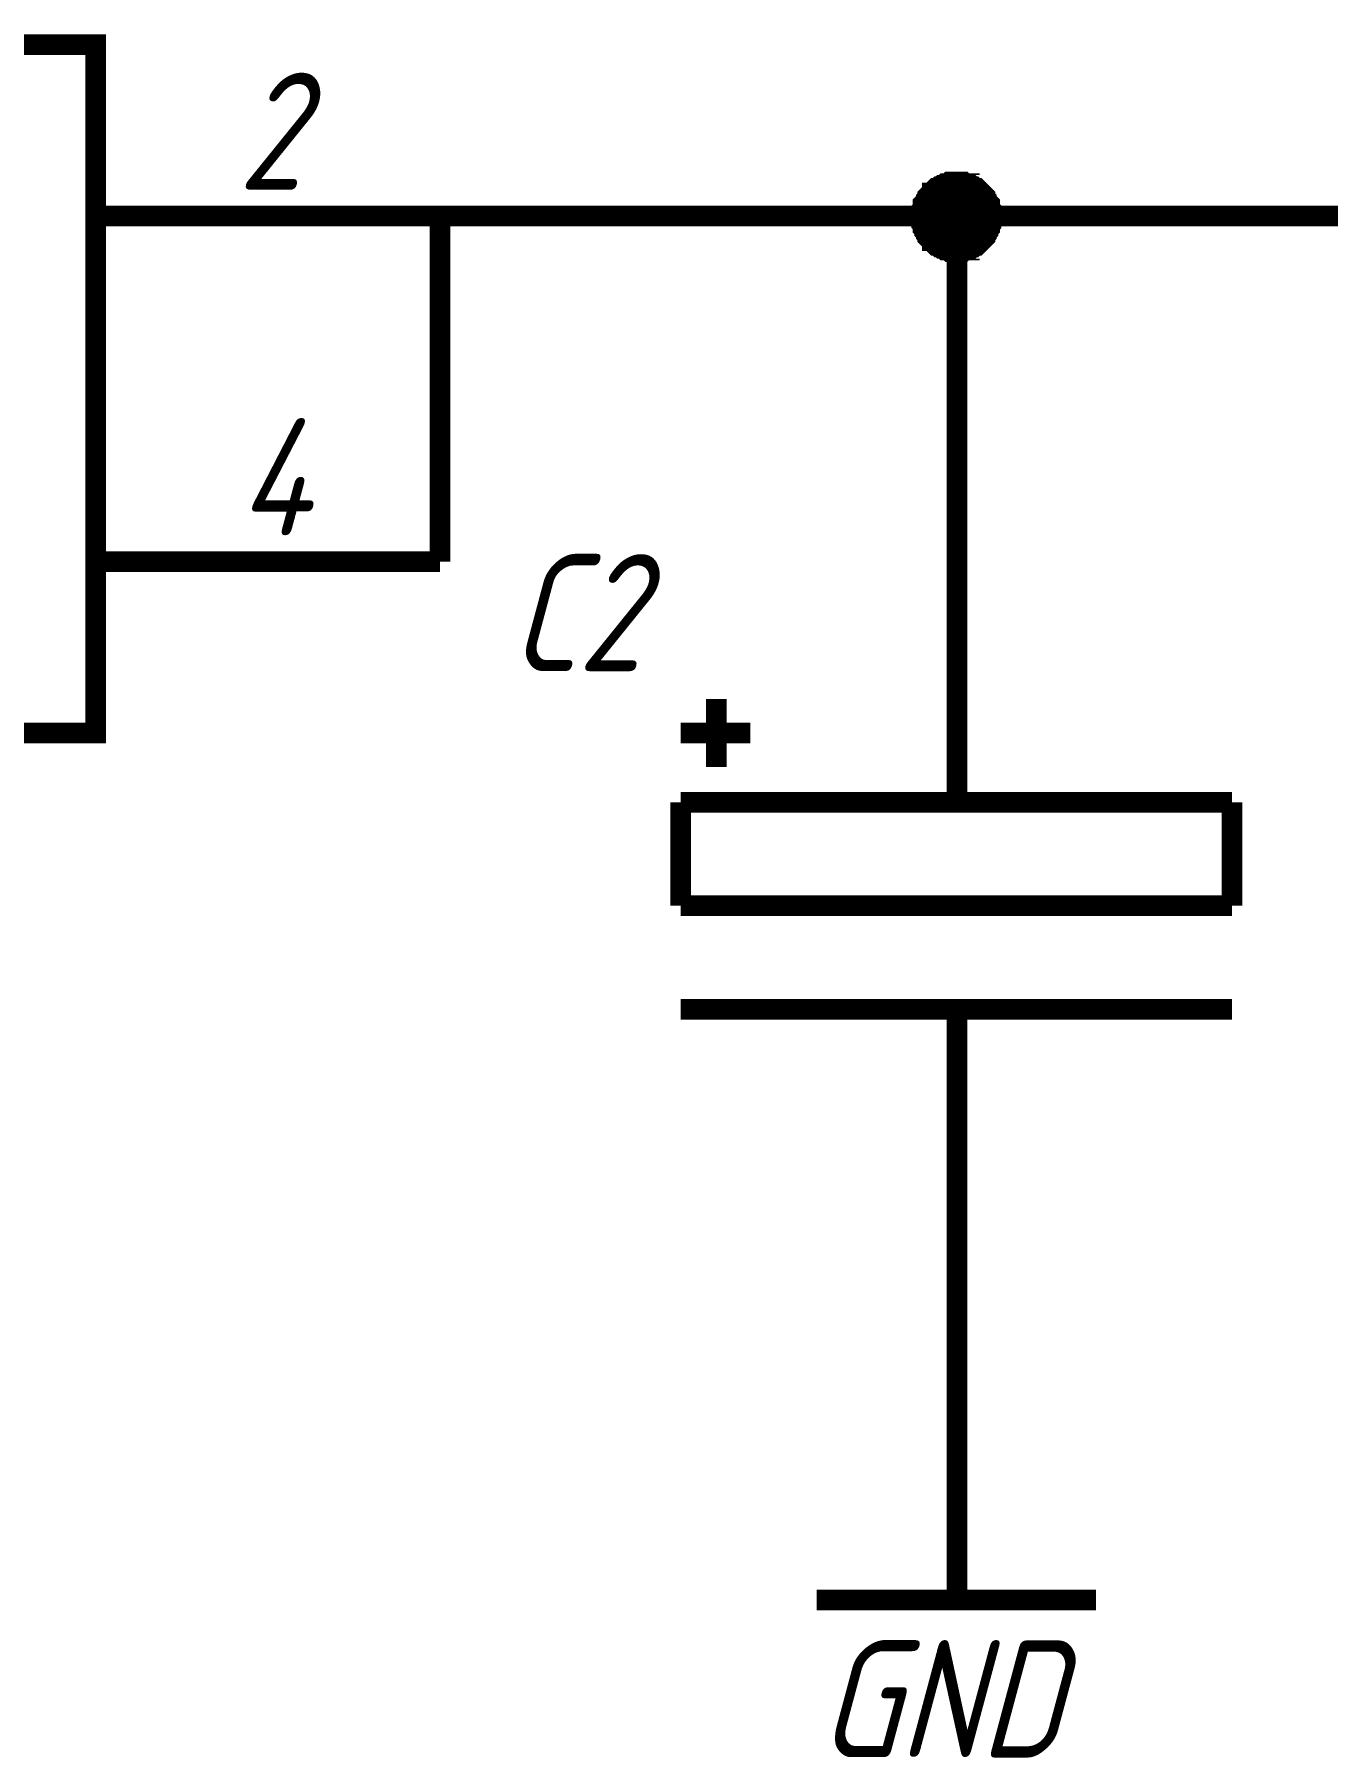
# Model space of a CAD drawing. Header units: millimetres. Extents: x 0 to 841, y 0 to 594.
# Drawn here: x 110.13 to 128.89, y 52.14 to 77.15 of the extents above; entities that cross this region are included whole.
import ezdxf

# ---------------------------------------------------------------- set-up
doc = ezdxf.new("R2010")
doc.units = ezdxf.units.MM
doc.layers.add('Sheet', color=255, linetype='Continuous')
doc.styles.get("Standard").update_dxf_attribs({"font": '', "oblique": 15})
doc.styles.get('Standard').set_extended_font_data('GOST type A')

msp = doc.modelspace()

# ---------------------------------------------------------------- linework, layer by layer
at = {"layer": 'Sheet', "color": 18, "true_color": 0x000000, "const_width": 0.3}
msp.add_lwpolyline([(88.504, 77.005), (111.016, 77.005), (111.016, 67.015), (88.504, 67.015), (88.504, 77.005)], close=True, dxfattribs=at)
for points in [[(123.001, 74.519), (123.001, 74.541), (123.001, 74.564), (123.001, 74.586), (123.001, 74.608), (123.023, 74.631), (123.023, 74.653), (123.023, 74.698), (123.045, 74.72), (123.045, 74.72), (123.068, 74.743), (123.068, 74.765), (123.09, 74.788), (123.09, 74.81), (123.113, 74.832), (123.135, 74.855), (123.157, 74.855), (123.157, 74.877), (123.18, 74.9), (123.202, 74.922), (123.225, 74.922), (123.247, 74.944), (123.269, 74.944), (123.292, 74.967), (123.314, 74.967), (123.337, 74.989), (123.359, 74.989), (123.381, 74.989), (123.404, 75.012), (123.426, 75.012), (123.471, 75.012), (123.493, 75.012), (123.516, 75.012)], [(123.001, 74.519), (123.001, 74.541), (123.001, 74.564), (123.001, 74.586), (123.001, 74.608), (123.023, 74.631), (123.023, 74.653), (123.023, 74.698), (123.045, 74.72), (123.045, 74.72), (123.068, 74.743), (123.068, 74.765), (123.09, 74.788), (123.09, 74.81), (123.113, 74.832), (123.135, 74.855), (123.157, 74.855), (123.157, 74.877), (123.18, 74.9), (123.202, 74.922), (123.225, 74.922), (123.247, 74.944), (123.269, 74.944), (123.292, 74.967), (123.314, 74.967), (123.337, 74.989), (123.359, 74.989), (123.381, 74.989), (123.404, 75.012), (123.426, 75.012), (123.471, 75.012), (123.493, 75.012), (123.516, 75.012)], [(123.001, 74.519), (123.001, 74.541), (123.001, 74.564), (123.001, 74.586), (123.001, 74.608), (123.023, 74.631), (123.023, 74.653), (123.023, 74.698), (123.045, 74.72), (123.045, 74.72), (123.068, 74.743), (123.068, 74.765), (123.09, 74.788), (123.09, 74.81), (123.113, 74.832), (123.135, 74.855), (123.157, 74.855), (123.157, 74.877), (123.18, 74.9), (123.202, 74.922), (123.225, 74.922), (123.247, 74.944), (123.269, 74.944), (123.292, 74.967), (123.314, 74.967), (123.337, 74.989), (123.359, 74.989), (123.381, 74.989), (123.404, 75.012), (123.426, 75.012), (123.471, 75.012), (123.493, 75.012), (123.516, 75.012)], [(123.001, 74.519), (123.001, 74.541), (123.001, 74.564), (123.001, 74.586), (123.001, 74.608), (123.023, 74.631), (123.023, 74.653), (123.023, 74.698), (123.045, 74.72), (123.045, 74.72), (123.068, 74.743), (123.068, 74.765), (123.09, 74.788), (123.09, 74.81), (123.113, 74.832), (123.135, 74.855), (123.157, 74.855), (123.157, 74.877), (123.18, 74.9), (123.202, 74.922), (123.225, 74.922), (123.247, 74.944), (123.269, 74.944), (123.292, 74.967), (123.314, 74.967), (123.337, 74.989), (123.359, 74.989), (123.381, 74.989), (123.404, 75.012), (123.426, 75.012), (123.471, 75.012), (123.493, 75.012), (123.516, 75.012)], [(123.001, 74.519), (123.001, 74.541), (123.001, 74.564), (123.001, 74.586), (123.001, 74.608), (123.023, 74.631), (123.023, 74.653), (123.023, 74.698), (123.045, 74.72), (123.045, 74.72), (123.068, 74.743), (123.068, 74.765), (123.09, 74.788), (123.09, 74.81), (123.113, 74.832), (123.135, 74.855), (123.157, 74.855), (123.157, 74.877), (123.18, 74.9), (123.202, 74.922), (123.225, 74.922), (123.247, 74.944), (123.269, 74.944), (123.292, 74.967), (123.314, 74.967), (123.337, 74.989), (123.359, 74.989), (123.381, 74.989), (123.404, 75.012), (123.426, 75.012), (123.471, 75.012), (123.493, 75.012), (123.516, 75.012)], [(123.001, 74.519), (123.001, 74.541), (123.001, 74.564), (123.001, 74.586), (123.001, 74.608), (123.023, 74.631), (123.023, 74.653), (123.023, 74.698), (123.045, 74.72), (123.045, 74.72), (123.068, 74.743), (123.068, 74.765), (123.09, 74.788), (123.09, 74.81), (123.113, 74.832), (123.135, 74.855), (123.157, 74.855), (123.157, 74.877), (123.18, 74.9), (123.202, 74.922), (123.225, 74.922), (123.247, 74.944), (123.269, 74.944), (123.292, 74.967), (123.314, 74.967), (123.337, 74.989), (123.359, 74.989), (123.381, 74.989), (123.404, 75.012), (123.426, 75.012), (123.471, 75.012), (123.493, 75.012), (123.516, 75.012)], [(123.001, 74.519), (123.001, 74.541), (123.001, 74.564), (123.001, 74.586), (123.001, 74.608), (123.023, 74.631), (123.023, 74.653), (123.023, 74.698), (123.045, 74.72), (123.045, 74.72), (123.068, 74.743), (123.068, 74.765), (123.09, 74.788), (123.09, 74.81), (123.113, 74.832), (123.135, 74.855), (123.157, 74.855), (123.157, 74.877), (123.18, 74.9), (123.202, 74.922), (123.225, 74.922), (123.247, 74.944), (123.269, 74.944), (123.292, 74.967), (123.314, 74.967), (123.337, 74.989), (123.359, 74.989), (123.381, 74.989), (123.404, 75.012), (123.426, 75.012), (123.471, 75.012), (123.493, 75.012), (123.516, 75.012)], [(123.001, 74.519), (123.001, 74.541), (123.001, 74.564), (123.001, 74.586), (123.001, 74.608), (123.023, 74.631), (123.023, 74.653), (123.023, 74.698), (123.045, 74.72), (123.045, 74.72), (123.068, 74.743), (123.068, 74.765), (123.09, 74.788), (123.09, 74.81), (123.113, 74.832), (123.135, 74.855), (123.157, 74.855), (123.157, 74.877), (123.18, 74.9), (123.202, 74.922), (123.225, 74.922), (123.247, 74.944), (123.269, 74.944), (123.292, 74.967), (123.314, 74.967), (123.337, 74.989), (123.359, 74.989), (123.381, 74.989), (123.404, 75.012), (123.426, 75.012), (123.471, 75.012), (123.493, 75.012), (123.516, 75.012)], [(123.516, 75.012), (123.516, 75.012)], [(123.516, 75.012), (123.538, 75.012), (123.561, 75.012), (123.583, 75.012), (123.605, 75.012), (123.628, 74.989), (123.65, 74.989), (123.695, 74.989), (123.695, 74.967), (123.717, 74.967), (123.74, 74.944), (123.762, 74.944), (123.785, 74.922), (123.807, 74.922), (123.829, 74.9), (123.852, 74.877), (123.874, 74.855), (123.874, 74.855), (123.897, 74.832), (123.919, 74.81), (123.919, 74.788), (123.941, 74.765), (123.941, 74.743), (123.964, 74.72), (123.964, 74.72), (123.986, 74.698), (123.986, 74.653), (123.986, 74.631), (124.009, 74.608), (124.009, 74.586), (124.009, 74.564), (124.009, 74.541), (124.009, 74.519)], [(123.516, 75.012), (123.516, 75.012)], [(123.516, 75.012), (123.538, 75.012), (123.561, 75.012), (123.583, 75.012), (123.605, 75.012), (123.628, 74.989), (123.65, 74.989), (123.695, 74.989), (123.695, 74.967), (123.717, 74.967), (123.74, 74.944), (123.762, 74.944), (123.785, 74.922), (123.807, 74.922), (123.829, 74.9), (123.852, 74.877), (123.874, 74.855), (123.874, 74.855), (123.897, 74.832), (123.919, 74.81), (123.919, 74.788), (123.941, 74.765), (123.941, 74.743), (123.964, 74.72), (123.964, 74.72), (123.986, 74.698), (123.986, 74.653), (123.986, 74.631), (124.009, 74.608), (124.009, 74.586), (124.009, 74.564), (124.009, 74.541), (124.009, 74.519)], [(123.516, 75.012), (123.516, 75.012)], [(123.516, 75.012), (123.538, 75.012), (123.561, 75.012), (123.583, 75.012), (123.605, 75.012), (123.628, 74.989), (123.65, 74.989), (123.695, 74.989), (123.695, 74.967), (123.717, 74.967), (123.74, 74.944), (123.762, 74.944), (123.785, 74.922), (123.807, 74.922), (123.829, 74.9), (123.852, 74.877), (123.874, 74.855), (123.874, 74.855), (123.897, 74.832), (123.919, 74.81), (123.919, 74.788), (123.941, 74.765), (123.941, 74.743), (123.964, 74.72), (123.964, 74.72), (123.986, 74.698), (123.986, 74.653), (123.986, 74.631), (124.009, 74.608), (124.009, 74.586), (124.009, 74.564), (124.009, 74.541), (124.009, 74.519)], [(123.516, 75.012), (123.516, 75.012)], [(123.516, 75.012), (123.538, 75.012), (123.561, 75.012), (123.583, 75.012), (123.605, 75.012), (123.628, 74.989), (123.65, 74.989), (123.695, 74.989), (123.695, 74.967), (123.717, 74.967), (123.74, 74.944), (123.762, 74.944), (123.785, 74.922), (123.807, 74.922), (123.829, 74.9), (123.852, 74.877), (123.874, 74.855), (123.874, 74.855), (123.897, 74.832), (123.919, 74.81), (123.919, 74.788), (123.941, 74.765), (123.941, 74.743), (123.964, 74.72), (123.964, 74.72), (123.986, 74.698), (123.986, 74.653), (123.986, 74.631), (124.009, 74.608), (124.009, 74.586), (124.009, 74.564), (124.009, 74.541), (124.009, 74.519)], [(123.516, 75.012), (123.516, 75.012)], [(123.516, 75.012), (123.538, 75.012), (123.561, 75.012), (123.583, 75.012), (123.605, 75.012), (123.628, 74.989), (123.65, 74.989), (123.695, 74.989), (123.695, 74.967), (123.717, 74.967), (123.74, 74.944), (123.762, 74.944), (123.785, 74.922), (123.807, 74.922), (123.829, 74.9), (123.852, 74.877), (123.874, 74.855), (123.874, 74.855), (123.897, 74.832), (123.919, 74.81), (123.919, 74.788), (123.941, 74.765), (123.941, 74.743), (123.964, 74.72), (123.964, 74.72), (123.986, 74.698), (123.986, 74.653), (123.986, 74.631), (124.009, 74.608), (124.009, 74.586), (124.009, 74.564), (124.009, 74.541), (124.009, 74.519)], [(123.516, 75.012), (123.516, 75.012)], [(123.516, 75.012), (123.538, 75.012), (123.561, 75.012), (123.583, 75.012), (123.605, 75.012), (123.628, 74.989), (123.65, 74.989), (123.695, 74.989), (123.695, 74.967), (123.717, 74.967), (123.74, 74.944), (123.762, 74.944), (123.785, 74.922), (123.807, 74.922), (123.829, 74.9), (123.852, 74.877), (123.874, 74.855), (123.874, 74.855), (123.897, 74.832), (123.919, 74.81), (123.919, 74.788), (123.941, 74.765), (123.941, 74.743), (123.964, 74.72), (123.964, 74.72), (123.986, 74.698), (123.986, 74.653), (123.986, 74.631), (124.009, 74.608), (124.009, 74.586), (124.009, 74.564), (124.009, 74.541), (124.009, 74.519)], [(123.516, 75.012), (123.516, 75.012)], [(123.516, 75.012), (123.538, 75.012), (123.561, 75.012), (123.583, 75.012), (123.605, 75.012), (123.628, 74.989), (123.65, 74.989), (123.695, 74.989), (123.695, 74.967), (123.717, 74.967), (123.74, 74.944), (123.762, 74.944), (123.785, 74.922), (123.807, 74.922), (123.829, 74.9), (123.852, 74.877), (123.874, 74.855), (123.874, 74.855), (123.897, 74.832), (123.919, 74.81), (123.919, 74.788), (123.941, 74.765), (123.941, 74.743), (123.964, 74.72), (123.964, 74.72), (123.986, 74.698), (123.986, 74.653), (123.986, 74.631), (124.009, 74.608), (124.009, 74.586), (124.009, 74.564), (124.009, 74.541), (124.009, 74.519)], [(123.516, 75.012), (123.516, 75.012)], [(123.516, 75.012), (123.538, 75.012), (123.561, 75.012), (123.583, 75.012), (123.605, 75.012), (123.628, 74.989), (123.65, 74.989), (123.695, 74.989), (123.695, 74.967), (123.717, 74.967), (123.74, 74.944), (123.762, 74.944), (123.785, 74.922), (123.807, 74.922), (123.829, 74.9), (123.852, 74.877), (123.874, 74.855), (123.874, 74.855), (123.897, 74.832), (123.919, 74.81), (123.919, 74.788), (123.941, 74.765), (123.941, 74.743), (123.964, 74.72), (123.964, 74.72), (123.986, 74.698), (123.986, 74.653), (123.986, 74.631), (124.009, 74.608), (124.009, 74.586), (124.009, 74.564), (124.009, 74.541), (124.009, 74.519)], [(111.016, 74.519), (116.012, 74.519)], [(116.012, 69.502), (116.012, 69.502), (116.012, 74.519), (123.516, 74.519), (133.506, 74.519), (143.519, 74.519), (143.519, 69.502)], [(123.516, 74.004), (123.493, 74.004), (123.471, 74.004), (123.426, 74.004), (123.404, 74.004), (123.381, 74.026), (123.359, 74.026), (123.337, 74.026), (123.314, 74.048), (123.292, 74.048), (123.269, 74.071), (123.247, 74.071), (123.225, 74.093), (123.202, 74.093), (123.18, 74.116), (123.157, 74.138), (123.157, 74.16), (123.135, 74.16), (123.113, 74.183), (123.09, 74.205), (123.09, 74.228), (123.068, 74.25), (123.068, 74.272), (123.045, 74.295), (123.045, 74.317), (123.023, 74.34), (123.023, 74.362), (123.023, 74.384), (123.001, 74.407), (123.001, 74.429), (123.001, 74.474), (123.001, 74.496), (123.001, 74.519)], [(123.001, 74.519), (123.001, 74.519)], [(123.516, 74.004), (123.493, 74.004), (123.471, 74.004), (123.426, 74.004), (123.404, 74.004), (123.381, 74.026), (123.359, 74.026), (123.337, 74.026), (123.314, 74.048), (123.292, 74.048), (123.269, 74.071), (123.247, 74.071), (123.225, 74.093), (123.202, 74.093), (123.18, 74.116), (123.157, 74.138), (123.157, 74.16), (123.135, 74.16), (123.113, 74.183), (123.09, 74.205), (123.09, 74.228), (123.068, 74.25), (123.068, 74.272), (123.045, 74.295), (123.045, 74.317), (123.023, 74.34), (123.023, 74.362), (123.023, 74.384), (123.001, 74.407), (123.001, 74.429), (123.001, 74.474), (123.001, 74.496), (123.001, 74.519)], [(123.001, 74.519), (123.001, 74.519)], [(123.516, 74.004), (123.493, 74.004), (123.471, 74.004), (123.426, 74.004), (123.404, 74.004), (123.381, 74.026), (123.359, 74.026), (123.337, 74.026), (123.314, 74.048), (123.292, 74.048), (123.269, 74.071), (123.247, 74.071), (123.225, 74.093), (123.202, 74.093), (123.18, 74.116), (123.157, 74.138), (123.157, 74.16), (123.135, 74.16), (123.113, 74.183), (123.09, 74.205), (123.09, 74.228), (123.068, 74.25), (123.068, 74.272), (123.045, 74.295), (123.045, 74.317), (123.023, 74.34), (123.023, 74.362), (123.023, 74.384), (123.001, 74.407), (123.001, 74.429), (123.001, 74.474), (123.001, 74.496), (123.001, 74.519)], [(123.001, 74.519), (123.001, 74.519)], [(123.516, 74.004), (123.493, 74.004), (123.471, 74.004), (123.426, 74.004), (123.404, 74.004), (123.381, 74.026), (123.359, 74.026), (123.337, 74.026), (123.314, 74.048), (123.292, 74.048), (123.269, 74.071), (123.247, 74.071), (123.225, 74.093), (123.202, 74.093), (123.18, 74.116), (123.157, 74.138), (123.157, 74.16), (123.135, 74.16), (123.113, 74.183), (123.09, 74.205), (123.09, 74.228), (123.068, 74.25), (123.068, 74.272), (123.045, 74.295), (123.045, 74.317), (123.023, 74.34), (123.023, 74.362), (123.023, 74.384), (123.001, 74.407), (123.001, 74.429), (123.001, 74.474), (123.001, 74.496), (123.001, 74.519)], [(123.001, 74.519), (123.001, 74.519)], [(123.516, 74.004), (123.493, 74.004), (123.471, 74.004), (123.426, 74.004), (123.404, 74.004), (123.381, 74.026), (123.359, 74.026), (123.337, 74.026), (123.314, 74.048), (123.292, 74.048), (123.269, 74.071), (123.247, 74.071), (123.225, 74.093), (123.202, 74.093), (123.18, 74.116), (123.157, 74.138), (123.157, 74.16), (123.135, 74.16), (123.113, 74.183), (123.09, 74.205), (123.09, 74.228), (123.068, 74.25), (123.068, 74.272), (123.045, 74.295), (123.045, 74.317), (123.023, 74.34), (123.023, 74.362), (123.023, 74.384), (123.001, 74.407), (123.001, 74.429), (123.001, 74.474), (123.001, 74.496), (123.001, 74.519)], [(123.001, 74.519), (123.001, 74.519)], [(123.516, 74.004), (123.493, 74.004), (123.471, 74.004), (123.426, 74.004), (123.404, 74.004), (123.381, 74.026), (123.359, 74.026), (123.337, 74.026), (123.314, 74.048), (123.292, 74.048), (123.269, 74.071), (123.247, 74.071), (123.225, 74.093), (123.202, 74.093), (123.18, 74.116), (123.157, 74.138), (123.157, 74.16), (123.135, 74.16), (123.113, 74.183), (123.09, 74.205), (123.09, 74.228), (123.068, 74.25), (123.068, 74.272), (123.045, 74.295), (123.045, 74.317), (123.023, 74.34), (123.023, 74.362), (123.023, 74.384), (123.001, 74.407), (123.001, 74.429), (123.001, 74.474), (123.001, 74.496), (123.001, 74.519)], [(123.001, 74.519), (123.001, 74.519)], [(123.516, 74.004), (123.493, 74.004), (123.471, 74.004), (123.426, 74.004), (123.404, 74.004), (123.381, 74.026), (123.359, 74.026), (123.337, 74.026), (123.314, 74.048), (123.292, 74.048), (123.269, 74.071), (123.247, 74.071), (123.225, 74.093), (123.202, 74.093), (123.18, 74.116), (123.157, 74.138), (123.157, 74.16), (123.135, 74.16), (123.113, 74.183), (123.09, 74.205), (123.09, 74.228), (123.068, 74.25), (123.068, 74.272), (123.045, 74.295), (123.045, 74.317), (123.023, 74.34), (123.023, 74.362), (123.023, 74.384), (123.001, 74.407), (123.001, 74.429), (123.001, 74.474), (123.001, 74.496), (123.001, 74.519)], [(123.001, 74.519), (123.001, 74.519)], [(123.516, 74.004), (123.493, 74.004), (123.471, 74.004), (123.426, 74.004), (123.404, 74.004), (123.381, 74.026), (123.359, 74.026), (123.337, 74.026), (123.314, 74.048), (123.292, 74.048), (123.269, 74.071), (123.247, 74.071), (123.225, 74.093), (123.202, 74.093), (123.18, 74.116), (123.157, 74.138), (123.157, 74.16), (123.135, 74.16), (123.113, 74.183), (123.09, 74.205), (123.09, 74.228), (123.068, 74.25), (123.068, 74.272), (123.045, 74.295), (123.045, 74.317), (123.023, 74.34), (123.023, 74.362), (123.023, 74.384), (123.001, 74.407), (123.001, 74.429), (123.001, 74.474), (123.001, 74.496), (123.001, 74.519)], [(123.001, 74.519), (123.001, 74.519)], [(123.516, 69.502), (123.516, 74.519)], [(124.009, 74.519), (124.009, 74.496), (124.009, 74.474), (124.009, 74.429), (124.009, 74.407), (123.986, 74.384), (123.986, 74.362), (123.986, 74.34), (123.964, 74.317), (123.964, 74.295), (123.941, 74.272), (123.941, 74.25), (123.919, 74.228), (123.919, 74.205), (123.897, 74.183), (123.874, 74.16), (123.874, 74.16), (123.852, 74.138), (123.829, 74.116), (123.807, 74.093), (123.785, 74.093), (123.762, 74.071), (123.74, 74.071), (123.717, 74.048), (123.695, 74.048), (123.695, 74.026), (123.65, 74.026), (123.628, 74.026), (123.605, 74.004), (123.583, 74.004), (123.561, 74.004), (123.538, 74.004), (123.516, 74.004)], [(124.009, 74.519), (124.009, 74.496), (124.009, 74.474), (124.009, 74.429), (124.009, 74.407), (123.986, 74.384), (123.986, 74.362), (123.986, 74.34), (123.964, 74.317), (123.964, 74.295), (123.941, 74.272), (123.941, 74.25), (123.919, 74.228), (123.919, 74.205), (123.897, 74.183), (123.874, 74.16), (123.874, 74.16), (123.852, 74.138), (123.829, 74.116), (123.807, 74.093), (123.785, 74.093), (123.762, 74.071), (123.74, 74.071), (123.717, 74.048), (123.695, 74.048), (123.695, 74.026), (123.65, 74.026), (123.628, 74.026), (123.605, 74.004), (123.583, 74.004), (123.561, 74.004), (123.538, 74.004), (123.516, 74.004)], [(124.009, 74.519), (124.009, 74.496), (124.009, 74.474), (124.009, 74.429), (124.009, 74.407), (123.986, 74.384), (123.986, 74.362), (123.986, 74.34), (123.964, 74.317), (123.964, 74.295), (123.941, 74.272), (123.941, 74.25), (123.919, 74.228), (123.919, 74.205), (123.897, 74.183), (123.874, 74.16), (123.874, 74.16), (123.852, 74.138), (123.829, 74.116), (123.807, 74.093), (123.785, 74.093), (123.762, 74.071), (123.74, 74.071), (123.717, 74.048), (123.695, 74.048), (123.695, 74.026), (123.65, 74.026), (123.628, 74.026), (123.605, 74.004), (123.583, 74.004), (123.561, 74.004), (123.538, 74.004), (123.516, 74.004)], [(124.009, 74.519), (124.009, 74.496), (124.009, 74.474), (124.009, 74.429), (124.009, 74.407), (123.986, 74.384), (123.986, 74.362), (123.986, 74.34), (123.964, 74.317), (123.964, 74.295), (123.941, 74.272), (123.941, 74.25), (123.919, 74.228), (123.919, 74.205), (123.897, 74.183), (123.874, 74.16), (123.874, 74.16), (123.852, 74.138), (123.829, 74.116), (123.807, 74.093), (123.785, 74.093), (123.762, 74.071), (123.74, 74.071), (123.717, 74.048), (123.695, 74.048), (123.695, 74.026), (123.65, 74.026), (123.628, 74.026), (123.605, 74.004), (123.583, 74.004), (123.561, 74.004), (123.538, 74.004), (123.516, 74.004)], [(124.009, 74.519), (124.009, 74.496), (124.009, 74.474), (124.009, 74.429), (124.009, 74.407), (123.986, 74.384), (123.986, 74.362), (123.986, 74.34), (123.964, 74.317), (123.964, 74.295), (123.941, 74.272), (123.941, 74.25), (123.919, 74.228), (123.919, 74.205), (123.897, 74.183), (123.874, 74.16), (123.874, 74.16), (123.852, 74.138), (123.829, 74.116), (123.807, 74.093), (123.785, 74.093), (123.762, 74.071), (123.74, 74.071), (123.717, 74.048), (123.695, 74.048), (123.695, 74.026), (123.65, 74.026), (123.628, 74.026), (123.605, 74.004), (123.583, 74.004), (123.561, 74.004), (123.538, 74.004), (123.516, 74.004)], [(124.009, 74.519), (124.009, 74.496), (124.009, 74.474), (124.009, 74.429), (124.009, 74.407), (123.986, 74.384), (123.986, 74.362), (123.986, 74.34), (123.964, 74.317), (123.964, 74.295), (123.941, 74.272), (123.941, 74.25), (123.919, 74.228), (123.919, 74.205), (123.897, 74.183), (123.874, 74.16), (123.874, 74.16), (123.852, 74.138), (123.829, 74.116), (123.807, 74.093), (123.785, 74.093), (123.762, 74.071), (123.74, 74.071), (123.717, 74.048), (123.695, 74.048), (123.695, 74.026), (123.65, 74.026), (123.628, 74.026), (123.605, 74.004), (123.583, 74.004), (123.561, 74.004), (123.538, 74.004), (123.516, 74.004)], [(124.009, 74.519), (124.009, 74.496), (124.009, 74.474), (124.009, 74.429), (124.009, 74.407), (123.986, 74.384), (123.986, 74.362), (123.986, 74.34), (123.964, 74.317), (123.964, 74.295), (123.941, 74.272), (123.941, 74.25), (123.919, 74.228), (123.919, 74.205), (123.897, 74.183), (123.874, 74.16), (123.874, 74.16), (123.852, 74.138), (123.829, 74.116), (123.807, 74.093), (123.785, 74.093), (123.762, 74.071), (123.74, 74.071), (123.717, 74.048), (123.695, 74.048), (123.695, 74.026), (123.65, 74.026), (123.628, 74.026), (123.605, 74.004), (123.583, 74.004), (123.561, 74.004), (123.538, 74.004), (123.516, 74.004)], [(124.009, 74.519), (124.009, 74.496), (124.009, 74.474), (124.009, 74.429), (124.009, 74.407), (123.986, 74.384), (123.986, 74.362), (123.986, 74.34), (123.964, 74.317), (123.964, 74.295), (123.941, 74.272), (123.941, 74.25), (123.919, 74.228), (123.919, 74.205), (123.897, 74.183), (123.874, 74.16), (123.874, 74.16), (123.852, 74.138), (123.829, 74.116), (123.807, 74.093), (123.785, 74.093), (123.762, 74.071), (123.74, 74.071), (123.717, 74.048), (123.695, 74.048), (123.695, 74.026), (123.65, 74.026), (123.628, 74.026), (123.605, 74.004), (123.583, 74.004), (123.561, 74.004), (123.538, 74.004), (123.516, 74.004)], [(124.009, 74.519), (124.009, 74.519), (124.009, 74.519), (124.009, 74.519), (124.009, 74.519), (124.009, 74.519), (124.009, 74.519), (124.009, 74.519), (124.009, 74.519), (124.009, 74.519), (124.009, 74.519), (124.009, 74.519), (124.009, 74.519), (124.009, 74.519), (124.009, 74.519), (124.009, 74.519), (124.009, 74.519), (124.009, 74.519), (124.009, 74.519), (124.009, 74.519), (124.009, 74.519), (124.009, 74.519), (124.009, 74.519), (124.009, 74.519), (124.009, 74.519), (124.009, 74.519), (124.009, 74.519), (124.009, 74.519), (124.009, 74.519), (124.009, 74.519), (124.009, 74.519), (124.009, 74.519), (124.009, 74.519)], [(124.009, 74.519), (124.009, 74.519)], [(124.009, 74.519), (124.009, 74.519), (124.009, 74.519), (124.009, 74.519), (124.009, 74.519), (124.009, 74.519), (124.009, 74.519), (124.009, 74.519), (124.009, 74.519), (124.009, 74.519), (124.009, 74.519), (124.009, 74.519), (124.009, 74.519), (124.009, 74.519), (124.009, 74.519), (124.009, 74.519), (124.009, 74.519), (124.009, 74.519), (124.009, 74.519), (124.009, 74.519), (124.009, 74.519), (124.009, 74.519), (124.009, 74.519), (124.009, 74.519), (124.009, 74.519), (124.009, 74.519), (124.009, 74.519), (124.009, 74.519), (124.009, 74.519), (124.009, 74.519), (124.009, 74.519), (124.009, 74.519), (124.009, 74.519)], [(124.009, 74.519), (124.009, 74.519)], [(124.009, 74.519), (124.009, 74.519), (124.009, 74.519), (124.009, 74.519), (124.009, 74.519), (124.009, 74.519), (124.009, 74.519), (124.009, 74.519), (124.009, 74.519), (124.009, 74.519), (124.009, 74.519), (124.009, 74.519), (124.009, 74.519), (124.009, 74.519), (124.009, 74.519), (124.009, 74.519), (124.009, 74.519), (124.009, 74.519), (124.009, 74.519), (124.009, 74.519), (124.009, 74.519), (124.009, 74.519), (124.009, 74.519), (124.009, 74.519), (124.009, 74.519), (124.009, 74.519), (124.009, 74.519), (124.009, 74.519), (124.009, 74.519), (124.009, 74.519), (124.009, 74.519), (124.009, 74.519), (124.009, 74.519)], [(124.009, 74.519), (124.009, 74.519)], [(124.009, 74.519), (124.009, 74.519), (124.009, 74.519), (124.009, 74.519), (124.009, 74.519), (124.009, 74.519), (124.009, 74.519), (124.009, 74.519), (124.009, 74.519), (124.009, 74.519), (124.009, 74.519), (124.009, 74.519), (124.009, 74.519), (124.009, 74.519), (124.009, 74.519), (124.009, 74.519), (124.009, 74.519), (124.009, 74.519), (124.009, 74.519), (124.009, 74.519), (124.009, 74.519), (124.009, 74.519), (124.009, 74.519), (124.009, 74.519), (124.009, 74.519), (124.009, 74.519), (124.009, 74.519), (124.009, 74.519), (124.009, 74.519), (124.009, 74.519), (124.009, 74.519), (124.009, 74.519), (124.009, 74.519)], [(124.009, 74.519), (124.009, 74.519)], [(124.009, 74.519), (124.009, 74.519), (124.009, 74.519), (124.009, 74.519), (124.009, 74.519), (124.009, 74.519), (124.009, 74.519), (124.009, 74.519), (124.009, 74.519), (124.009, 74.519), (124.009, 74.519), (124.009, 74.519), (124.009, 74.519), (124.009, 74.519), (124.009, 74.519), (124.009, 74.519), (124.009, 74.519), (124.009, 74.519), (124.009, 74.519), (124.009, 74.519), (124.009, 74.519), (124.009, 74.519), (124.009, 74.519), (124.009, 74.519), (124.009, 74.519), (124.009, 74.519), (124.009, 74.519), (124.009, 74.519), (124.009, 74.519), (124.009, 74.519), (124.009, 74.519), (124.009, 74.519), (124.009, 74.519)], [(124.009, 74.519), (124.009, 74.519)], [(124.009, 74.519), (124.009, 74.519), (124.009, 74.519), (124.009, 74.519), (124.009, 74.519), (124.009, 74.519), (124.009, 74.519), (124.009, 74.519), (124.009, 74.519), (124.009, 74.519), (124.009, 74.519), (124.009, 74.519), (124.009, 74.519), (124.009, 74.519), (124.009, 74.519), (124.009, 74.519), (124.009, 74.519), (124.009, 74.519), (124.009, 74.519), (124.009, 74.519), (124.009, 74.519), (124.009, 74.519), (124.009, 74.519), (124.009, 74.519), (124.009, 74.519), (124.009, 74.519), (124.009, 74.519), (124.009, 74.519), (124.009, 74.519), (124.009, 74.519), (124.009, 74.519), (124.009, 74.519), (124.009, 74.519)], [(124.009, 74.519), (124.009, 74.519)], [(124.009, 74.519), (124.009, 74.519), (124.009, 74.519), (124.009, 74.519), (124.009, 74.519), (124.009, 74.519), (124.009, 74.519), (124.009, 74.519), (124.009, 74.519), (124.009, 74.519), (124.009, 74.519), (124.009, 74.519), (124.009, 74.519), (124.009, 74.519), (124.009, 74.519), (124.009, 74.519), (124.009, 74.519), (124.009, 74.519), (124.009, 74.519), (124.009, 74.519), (124.009, 74.519), (124.009, 74.519), (124.009, 74.519), (124.009, 74.519), (124.009, 74.519), (124.009, 74.519), (124.009, 74.519), (124.009, 74.519), (124.009, 74.519), (124.009, 74.519), (124.009, 74.519), (124.009, 74.519), (124.009, 74.519)], [(124.009, 74.519), (124.009, 74.519)], [(124.009, 74.519), (124.009, 74.519), (124.009, 74.519), (124.009, 74.519), (124.009, 74.519), (124.009, 74.519), (124.009, 74.519), (124.009, 74.519), (124.009, 74.519), (124.009, 74.519), (124.009, 74.519), (124.009, 74.519), (124.009, 74.519), (124.009, 74.519), (124.009, 74.519), (124.009, 74.519), (124.009, 74.519), (124.009, 74.519), (124.009, 74.519), (124.009, 74.519), (124.009, 74.519), (124.009, 74.519), (124.009, 74.519), (124.009, 74.519), (124.009, 74.519), (124.009, 74.519), (124.009, 74.519), (124.009, 74.519), (124.009, 74.519), (124.009, 74.519), (124.009, 74.519), (124.009, 74.519), (124.009, 74.519)], [(124.009, 74.519), (124.009, 74.519)], [(111.016, 69.502), (116.012, 69.502)], [(123.516, 67.015), (123.516, 69.502)], [(120.021, 67.508), (120.021, 66.523)], [(120.514, 67.015), (119.506, 67.015)], [(123.516, 67.015), (123.516, 66.007)], [(119.506, 64.507), (119.506, 66.007)], [(119.506, 66.007), (127.503, 66.007)], [(127.503, 66.007), (127.503, 64.507)], [(127.503, 64.507), (119.506, 64.507)], [(127.503, 63.006), (119.506, 63.006)], [(123.516, 62.021), (123.516, 63.006)], [(123.516, 62.021), (123.516, 59.512)], [(123.516, 59.512), (123.516, 54.428)], [(123.516, 59.019), (123.516, 59.512)], [(121.477, 54.428), (125.532, 54.428)]]:
    msp.add_lwpolyline(points, dxfattribs=at)
at = {"layer": 'Sheet', "color": 18, "true_color": 0x000000, "const_width": 0.508}
msp.add_lwpolyline([(123.246, 74.5, 1), (123.754, 74.5, 1)], format="xyb", close=True, dxfattribs=at)

# ---------------------------------------------------------------- texts
at = {"layer": 'Sheet', "color": 18, "true_color": 0x000000, "oblique": 15}
for s, p in [('2', (113.077, 74.9)), ('4', (113.077, 69.882)), ('C2', (117.02, 67.911)), ('GND', (121.5, 52.143))]:
    msp.add_text(s, height=1.7, dxfattribs=at).set_placement(p)

doc.saveas('drawing.dxf')
